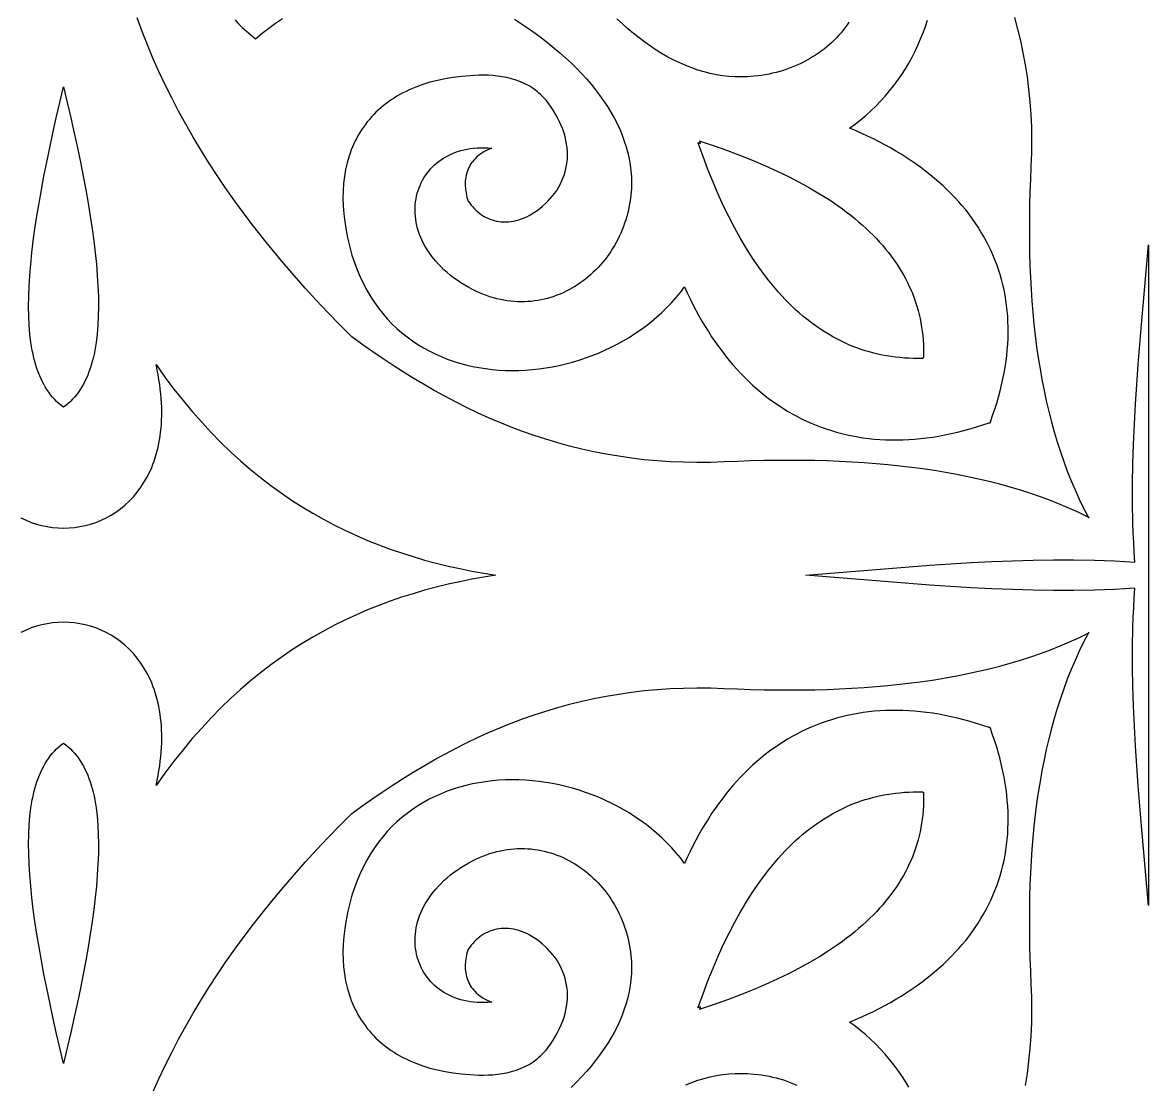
# Model space of a CAD drawing. Extents: x -375 to 375, y -1025 to 1025.
# Drawn here: x -217.3 to -155, y -85.7 to -27 of the extents above; entities that cross this region are included whole.
import ezdxf

# ---------------------------------------------------------------- set-up
doc = ezdxf.new("R2010")
doc.units = 0
doc.layers.add('LAYER_1', color=18, linetype='CONTINUOUS')

msp = doc.modelspace()

# ---------------------------------------------------------------- linework, layer by layer
at = {"layer": 'LAYER_1'}
for points in [[(-162.408, -26.666), (-162.236, -27.311), (-162.08, -27.962), (-161.941, -28.622), (-161.819, -29.288), (-161.714, -29.963), (-161.627, -30.645), (-161.558, -31.335), (-161.508, -32.034), (-161.477, -32.741), (-161.465, -33.457), (-161.472, -34.181), (-161.5, -34.914), (-161.532, -35.619), (-161.557, -36.319), (-161.574, -37.013), (-161.585, -37.702), (-161.589, -38.386), (-161.584, -39.063), (-161.573, -39.736), (-161.553, -40.402), (-161.525, -41.062), (-161.49, -41.716), (-161.446, -42.364), (-161.393, -43.006), (-161.332, -43.641), (-161.263, -44.269), (-161.184, -44.891), (-161.096, -45.506), (-160.999, -46.114), (-160.893, -46.714), (-160.777, -47.308), (-160.651, -47.894), (-160.516, -48.473), (-160.371, -49.044), (-160.215, -49.608), (-160.049, -50.163), (-159.873, -50.711), (-159.686, -51.251), (-159.489, -51.782), (-159.28, -52.305), (-159.06, -52.82), (-158.829, -53.326), (-158.587, -53.823), (-158.333, -54.312), (-158.287, -54.355), (-158.303, -54.349), (-158.296, -54.363), (-158.34, -54.319), (-158.847, -54.074), (-159.363, -53.84), (-159.888, -53.618), (-160.421, -53.406), (-160.964, -53.205), (-161.515, -53.014), (-162.075, -52.834), (-162.643, -52.664), (-163.219, -52.504), (-163.803, -52.354), (-164.395, -52.214), (-164.996, -52.084), (-165.604, -51.962), (-166.219, -51.851), (-166.842, -51.748), (-167.473, -51.655), (-168.11, -51.57), (-168.755, -51.494), (-169.407, -51.427), (-170.065, -51.368), (-170.731, -51.318), (-171.403, -51.275), (-172.081, -51.241), (-172.766, -51.214), (-173.457, -51.195), (-174.154, -51.184), (-174.857, -51.18), (-175.566, -51.183), (-176.28, -51.193), (-177.001, -51.211), (-177.726, -51.235), (-178.457, -51.265), (-179.218, -51.292), (-179.969, -51.299), (-180.711, -51.288), (-181.444, -51.257), (-182.169, -51.209), (-182.885, -51.143), (-183.592, -51.059), (-184.292, -50.958), (-184.983, -50.84), (-185.666, -50.706), (-186.342, -50.556), (-187.01, -50.39), (-187.671, -50.209), (-188.325, -50.013), (-188.972, -49.802), (-189.612, -49.577), (-190.245, -49.338), (-190.872, -49.086), (-191.492, -48.821), (-192.107, -48.543), (-192.715, -48.252), (-193.318, -47.949), (-193.915, -47.635), (-194.506, -47.309), (-195.092, -46.973), (-195.673, -46.626), (-196.249, -46.268), (-196.821, -45.901), (-197.387, -45.524), (-197.95, -45.138), (-198.508, -44.744), (-199.062, -44.341), (-199.726, -43.674), (-200.376, -43.004), (-201.01, -42.331), (-201.629, -41.655), (-202.233, -40.975), (-202.821, -40.293), (-203.393, -39.607), (-203.95, -38.918), (-204.491, -38.226), (-205.016, -37.531), (-205.526, -36.832), (-206.019, -36.131), (-206.496, -35.425), (-206.957, -34.717), (-207.402, -34.005), (-207.83, -33.29), (-208.242, -32.571), (-208.638, -31.849), (-209.017, -31.124), (-209.379, -30.395), (-209.725, -29.663), (-210.053, -28.927), (-210.365, -28.188), (-210.66, -27.445), (-210.937, -26.698)], [(-205.504, -26.81), (-205.319, -27.016), (-205.115, -27.222), (-204.891, -27.429), (-204.645, -27.638), (-204.379, -27.847), (-204.017, -27.55), (-203.65, -27.263), (-203.277, -26.988), (-202.899, -26.724)], [(-190.058, -26.772), (-189.671, -27.022), (-189.293, -27.277), (-188.925, -27.537), (-188.566, -27.802), (-188.218, -28.071), (-187.88, -28.344), (-187.552, -28.622), (-187.236, -28.903), (-186.931, -29.189), (-186.637, -29.478), (-186.355, -29.77), (-186.086, -30.067), (-185.828, -30.366), (-185.583, -30.669), (-185.351, -30.974), (-185.132, -31.283), (-184.926, -31.594), (-184.734, -31.908), (-184.555, -32.224), (-184.391, -32.542), (-184.242, -32.863), (-184.107, -33.186), (-183.987, -33.51), (-183.882, -33.837), (-183.793, -34.165), (-183.72, -34.494), (-183.663, -34.825), (-183.622, -35.157), (-183.597, -35.49), (-183.59, -35.823), (-183.599, -36.158), (-183.626, -36.493), (-183.65, -36.697), (-183.679, -36.899), (-183.714, -37.099), (-183.755, -37.297), (-183.8, -37.492), (-183.852, -37.685), (-183.908, -37.875), (-183.969, -38.063), (-184.036, -38.249), (-184.107, -38.431), (-184.184, -38.611), (-184.265, -38.787), (-184.35, -38.961), (-184.44, -39.132), (-184.535, -39.299), (-184.634, -39.463), (-184.737, -39.624), (-184.845, -39.781), (-184.956, -39.934), (-185.071, -40.084), (-185.191, -40.23), (-185.314, -40.372), (-185.44, -40.51), (-185.571, -40.644), (-185.704, -40.774), (-185.841, -40.9), (-185.982, -41.022), (-186.125, -41.139), (-186.272, -41.251), (-186.421, -41.359), (-186.574, -41.462), (-186.729, -41.561), (-186.887, -41.654), (-187.047, -41.743), (-187.21, -41.826), (-187.376, -41.904), (-187.543, -41.977), (-187.713, -42.045), (-187.885, -42.107), (-188.059, -42.164), (-188.235, -42.215), (-188.413, -42.26), (-188.592, -42.3), (-188.773, -42.333), (-188.956, -42.361), (-189.14, -42.382), (-189.325, -42.398), (-189.512, -42.407), (-189.7, -42.409), (-189.888, -42.406), (-190.078, -42.395), (-190.268, -42.378), (-190.46, -42.355), (-190.652, -42.324), (-190.844, -42.287), (-191.037, -42.242), (-191.23, -42.19), (-191.423, -42.132), (-191.617, -42.066), (-191.811, -41.992), (-192.004, -41.911), (-192.198, -41.823), (-192.391, -41.726), (-192.584, -41.622), (-192.809, -41.49), (-193.024, -41.355), (-193.23, -41.216), (-193.427, -41.074), (-193.614, -40.929), (-193.792, -40.78), (-193.961, -40.63), (-194.121, -40.476), (-194.272, -40.321), (-194.414, -40.163), (-194.547, -40.003), (-194.672, -39.842), (-194.788, -39.679), (-194.896, -39.515), (-194.995, -39.35), (-195.085, -39.184), (-195.168, -39.017), (-195.242, -38.849), (-195.309, -38.681), (-195.367, -38.513), (-195.417, -38.345), (-195.46, -38.178), (-195.495, -38.01), (-195.522, -37.844), (-195.541, -37.678), (-195.553, -37.513), (-195.558, -37.349), (-195.555, -37.187), (-195.546, -37.026), (-195.529, -36.867), (-195.505, -36.71), (-195.474, -36.556), (-195.436, -36.403), (-195.391, -36.253), (-195.34, -36.106), (-195.282, -35.962), (-195.217, -35.821), (-195.146, -35.684), (-195.069, -35.55), (-194.985, -35.419), (-194.896, -35.293), (-194.8, -35.17), (-194.698, -35.052), (-194.59, -34.939), (-194.476, -34.83), (-194.357, -34.726), (-194.232, -34.627), (-194.101, -34.533), (-193.965, -34.445), (-193.823, -34.363), (-193.676, -34.286), (-193.524, -34.216), (-193.366, -34.151), (-193.204, -34.093), (-193.037, -34.042), (-192.864, -33.998), (-192.687, -33.96), (-192.505, -33.93), (-192.319, -33.908), (-192.128, -33.892), (-191.932, -33.885), (-191.732, -33.886), (-191.528, -33.895), (-191.319, -33.912), (-191.445, -33.96), (-191.565, -34.012), (-191.679, -34.069), (-191.787, -34.13), (-191.889, -34.195), (-191.986, -34.263), (-192.077, -34.335), (-192.162, -34.411), (-192.242, -34.489), (-192.316, -34.571), (-192.385, -34.656), (-192.448, -34.743), (-192.506, -34.833), (-192.558, -34.926), (-192.605, -35.021), (-192.647, -35.118), (-192.683, -35.217), (-192.714, -35.318), (-192.74, -35.42), (-192.76, -35.524), (-192.786, -35.736), (-192.791, -35.953), (-192.776, -36.171), (-192.742, -36.392), (-192.688, -36.613), (-192.614, -36.833), (-192.538, -36.946), (-192.457, -37.055), (-192.371, -37.158), (-192.282, -37.256), (-192.188, -37.349), (-192.089, -37.436), (-191.987, -37.517), (-191.882, -37.592), (-191.772, -37.661), (-191.66, -37.724), (-191.544, -37.78), (-191.425, -37.83), (-191.303, -37.873), (-191.179, -37.909), (-191.052, -37.939), (-190.922, -37.961), (-190.791, -37.976), (-190.657, -37.984), (-190.521, -37.984), (-190.384, -37.977), (-190.245, -37.962), (-190.104, -37.938), (-189.963, -37.907), (-189.82, -37.868), (-189.677, -37.82), (-189.532, -37.763), (-189.387, -37.698), (-189.242, -37.624), (-189.097, -37.541), (-188.951, -37.45), (-188.806, -37.348), (-188.66, -37.238), (-188.504, -37.109), (-188.355, -36.976), (-188.213, -36.838), (-188.08, -36.695), (-187.954, -36.547), (-187.837, -36.395), (-187.728, -36.239), (-187.628, -36.079), (-187.536, -35.914), (-187.453, -35.746), (-187.38, -35.574), (-187.315, -35.399), (-187.26, -35.22), (-187.214, -35.038), (-187.179, -34.853), (-187.153, -34.665), (-187.137, -34.474), (-187.131, -34.281), (-187.136, -34.085), (-187.151, -33.886), (-187.177, -33.685), (-187.214, -33.483), (-187.263, -33.278), (-187.322, -33.071), (-187.393, -32.863), (-187.475, -32.653), (-187.57, -32.442), (-187.676, -32.23), (-187.794, -32.017), (-187.925, -31.802), (-188.068, -31.587), (-188.223, -31.371), (-188.314, -31.258), (-188.408, -31.149), (-188.504, -31.046), (-188.604, -30.949), (-188.706, -30.856), (-188.811, -30.768), (-189.027, -30.607), (-189.253, -30.465), (-189.486, -30.34), (-189.726, -30.232), (-189.972, -30.14), (-190.223, -30.063), (-190.478, -30.001), (-190.737, -29.951), (-190.997, -29.914), (-191.259, -29.889), (-191.521, -29.874), (-191.782, -29.87), (-192.041, -29.874), (-192.528, -29.895), (-192.999, -29.934), (-193.456, -29.991), (-193.898, -30.064), (-194.325, -30.154), (-194.737, -30.261), (-195.133, -30.384), (-195.514, -30.523), (-195.878, -30.677), (-196.055, -30.761), (-196.227, -30.848), (-196.395, -30.938), (-196.559, -31.033), (-196.719, -31.131), (-196.875, -31.233), (-197.027, -31.339), (-197.174, -31.448), (-197.318, -31.561), (-197.457, -31.678), (-197.592, -31.798), (-197.722, -31.922), (-197.848, -32.049), (-197.97, -32.179), (-198.088, -32.313), (-198.201, -32.45), (-198.31, -32.591), (-198.415, -32.735), (-198.515, -32.882), (-198.61, -33.033), (-198.701, -33.187), (-198.788, -33.344), (-198.87, -33.504), (-198.947, -33.667), (-199.02, -33.833), (-199.089, -34.003), (-199.152, -34.175), (-199.211, -34.35), (-199.265, -34.529), (-199.315, -34.71), (-199.4, -35.081), (-199.466, -35.464), (-199.513, -35.857), (-199.54, -36.262), (-199.548, -36.677), (-199.536, -37.102), (-199.504, -37.537), (-199.451, -37.982), (-199.374, -38.465), (-199.281, -38.932), (-199.173, -39.383), (-199.049, -39.819), (-198.912, -40.239), (-198.76, -40.644), (-198.595, -41.034), (-198.417, -41.409), (-198.226, -41.768), (-198.022, -42.113), (-197.807, -42.443), (-197.58, -42.759), (-197.343, -43.059), (-197.094, -43.346), (-196.836, -43.618), (-196.568, -43.876), (-196.29, -44.119), (-196.004, -44.349), (-195.709, -44.565), (-195.406, -44.766), (-195.096, -44.955), (-194.779, -45.129), (-194.454, -45.29), (-194.124, -45.438), (-193.787, -45.572), (-193.446, -45.693), (-193.099, -45.802), (-192.747, -45.897), (-192.392, -45.979), (-192.032, -46.049), (-191.67, -46.106), (-191.304, -46.15), (-190.936, -46.182), (-190.567, -46.201), (-190.195, -46.209), (-189.822, -46.204), (-189.449, -46.187), (-189.075, -46.159), (-188.702, -46.118), (-188.329, -46.066), (-187.957, -46.002), (-187.586, -45.927), (-187.217, -45.841), (-186.851, -45.743), (-186.487, -45.634), (-186.126, -45.514), (-185.769, -45.383), (-185.416, -45.241), (-185.067, -45.089), (-184.724, -44.926), (-184.385, -44.752), (-184.052, -44.568), (-183.725, -44.374), (-183.405, -44.169), (-183.092, -43.955), (-182.786, -43.73), (-182.488, -43.496), (-182.199, -43.251), (-181.918, -42.997), (-181.646, -42.734), (-181.383, -42.461), (-181.131, -42.179), (-180.889, -41.887), (-180.658, -41.587), (-180.508, -41.917), (-180.353, -42.24), (-180.195, -42.558), (-180.032, -42.87), (-179.865, -43.176), (-179.694, -43.476), (-179.519, -43.769), (-179.34, -44.057), (-179.157, -44.338), (-178.97, -44.613), (-178.78, -44.882), (-178.585, -45.144), (-178.386, -45.4), (-178.184, -45.65), (-177.978, -45.893), (-177.768, -46.13), (-177.554, -46.36), (-177.337, -46.584), (-177.116, -46.801), (-176.891, -47.012), (-176.662, -47.215), (-176.43, -47.413), (-176.195, -47.603), (-175.956, -47.786), (-175.713, -47.963), (-175.467, -48.133), (-175.217, -48.296), (-174.964, -48.452), (-174.707, -48.601), (-174.448, -48.743), (-174.184, -48.878), (-173.918, -49.006), (-173.648, -49.126), (-173.375, -49.24), (-173.099, -49.346), (-172.819, -49.445), (-172.536, -49.536), (-172.25, -49.621), (-171.961, -49.697), (-171.669, -49.767), (-171.374, -49.829), (-171.076, -49.883), (-170.775, -49.93), (-170.47, -49.97), (-170.163, -50.001), (-169.853, -50.025), (-169.54, -50.042), (-169.224, -50.05), (-168.906, -50.051), (-168.584, -50.044), (-168.26, -50.029), (-167.933, -50.006), (-167.603, -49.975), (-167.27, -49.936), (-166.935, -49.89), (-166.597, -49.835), (-166.257, -49.772), (-165.914, -49.701), (-165.568, -49.621), (-165.22, -49.534), (-164.87, -49.438), (-164.517, -49.334), (-164.161, -49.221), (-163.803, -49.1), (-163.771, -49.132), (-163.771, -49.117), (-163.77, -49.108), (-163.776, -49.101), (-163.767, -49.097), (-163.764, -49.088), (-163.756, -49.094), (-163.752, -49.094), (-163.752, -49.09), (-163.758, -49.082), (-163.748, -49.079), (-163.745, -49.071), (-163.737, -49.076), (-163.728, -49.075), (-163.713, -49.075), (-163.745, -49.044), (-163.62, -48.699), (-163.503, -48.356), (-163.395, -48.016), (-163.296, -47.678), (-163.205, -47.342), (-163.123, -47.009), (-163.049, -46.678), (-162.984, -46.35), (-162.927, -46.024), (-162.878, -45.701), (-162.838, -45.38), (-162.806, -45.062), (-162.782, -44.747), (-162.767, -44.434), (-162.759, -44.124), (-162.76, -43.817), (-162.769, -43.512), (-162.786, -43.21), (-162.811, -42.911), (-162.844, -42.615), (-162.884, -42.322), (-162.933, -42.031), (-162.99, -41.744), (-163.054, -41.459), (-163.126, -41.177), (-163.206, -40.899), (-163.293, -40.623), (-163.388, -40.35), (-163.491, -40.081), (-163.601, -39.814), (-163.718, -39.551), (-163.844, -39.291), (-163.976, -39.034), (-164.116, -38.78), (-164.263, -38.529), (-164.418, -38.282), (-164.579, -38.038), (-164.748, -37.797), (-164.925, -37.56), (-165.108, -37.326), (-165.298, -37.095), (-165.496, -36.868), (-165.7, -36.644), (-165.912, -36.424), (-166.13, -36.207), (-166.355, -35.994), (-166.587, -35.785), (-166.826, -35.578), (-167.072, -35.376), (-167.324, -35.177), (-167.583, -34.982), (-167.848, -34.791), (-168.121, -34.603), (-168.399, -34.419), (-168.685, -34.239), (-168.976, -34.062), (-169.274, -33.89), (-169.579, -33.721), (-169.89, -33.556), (-170.207, -33.395), (-170.53, -33.238), (-170.86, -33.085), (-171.196, -32.936), (-171.538, -32.791), (-171.226, -32.569), (-170.924, -32.335), (-170.631, -32.092), (-170.348, -31.839), (-170.075, -31.577), (-169.812, -31.306), (-169.558, -31.027), (-169.315, -30.739), (-169.082, -30.445), (-168.86, -30.143), (-168.647, -29.834), (-168.446, -29.519), (-168.255, -29.198), (-168.075, -28.871), (-167.906, -28.54), (-167.748, -28.204), (-167.601, -27.863), (-167.465, -27.519), (-167.34, -27.171), (-167.227, -26.82)], [(-171.564, -26.938), (-171.666, -27.087), (-171.773, -27.234), (-171.885, -27.379), (-172.002, -27.52), (-172.123, -27.658), (-172.249, -27.794), (-172.38, -27.926), (-172.514, -28.055), (-172.654, -28.18), (-172.797, -28.302), (-172.944, -28.421), (-173.096, -28.536), (-173.251, -28.647), (-173.41, -28.755), (-173.573, -28.858), (-173.74, -28.958), (-173.91, -29.053), (-174.083, -29.144), (-174.26, -29.231), (-174.44, -29.314), (-174.623, -29.392), (-174.81, -29.466), (-174.999, -29.534), (-175.191, -29.599), (-175.386, -29.658), (-175.584, -29.712), (-175.784, -29.762), (-175.986, -29.806), (-176.191, -29.845), (-176.398, -29.878), (-176.608, -29.907), (-176.819, -29.929), (-177.167, -29.955), (-177.514, -29.965), (-177.86, -29.958), (-178.205, -29.934), (-178.549, -29.895), (-178.892, -29.839), (-179.234, -29.769), (-179.574, -29.683), (-179.913, -29.582), (-180.249, -29.466), (-180.584, -29.336), (-180.917, -29.192), (-181.247, -29.034), (-181.575, -28.862), (-181.9, -28.677), (-182.223, -28.478), (-182.543, -28.267), (-182.86, -28.043), (-183.174, -27.807), (-183.484, -27.558), (-183.791, -27.298), (-184.095, -27.026), (-184.395, -26.743)], [(-217.353, -54.364), (-217.074, -54.496), (-216.789, -54.611), (-216.498, -54.708), (-216.204, -54.788), (-215.906, -54.85), (-215.605, -54.894), (-215.303, -54.92), (-215, -54.929), (-214.697, -54.92), (-214.395, -54.894), (-214.094, -54.85), (-213.796, -54.788), (-213.502, -54.708), (-213.211, -54.611), (-212.926, -54.496), (-212.647, -54.364), (-212.374, -54.214), (-212.109, -54.046), (-211.852, -53.861), (-211.604, -53.657), (-211.367, -53.437), (-211.14, -53.198), (-210.925, -52.942), (-210.723, -52.668), (-210.627, -52.525), (-210.534, -52.377), (-210.445, -52.225), (-210.36, -52.068), (-210.278, -51.907), (-210.2, -51.741), (-210.126, -51.571), (-210.057, -51.397), (-209.991, -51.218), (-209.93, -51.034), (-209.873, -50.847), (-209.821, -50.655), (-209.773, -50.458), (-209.73, -50.257), (-209.692, -50.052), (-209.659, -49.842), (-209.631, -49.628), (-209.608, -49.409), (-209.59, -49.186), (-209.578, -48.959), (-209.571, -48.727), (-209.569, -48.491), (-209.573, -48.25), (-209.583, -48.005), (-209.599, -47.756), (-209.621, -47.502), (-209.649, -47.243), (-209.683, -46.98), (-209.724, -46.713), (-209.77, -46.442), (-209.824, -46.166), (-209.884, -45.885), (-209.394, -46.573), (-208.896, -47.235), (-208.391, -47.873), (-207.879, -48.486), (-207.36, -49.076), (-206.834, -49.642), (-206.301, -50.184), (-205.762, -50.705), (-205.215, -51.203), (-204.663, -51.679), (-204.103, -52.134), (-203.538, -52.568), (-202.967, -52.982), (-202.389, -53.376), (-201.806, -53.75), (-201.216, -54.105), (-200.621, -54.441), (-200.021, -54.759), (-199.415, -55.059), (-198.804, -55.342), (-198.188, -55.608), (-197.566, -55.857), (-196.94, -56.09), (-196.309, -56.307), (-195.673, -56.509), (-195.032, -56.697), (-194.387, -56.869), (-193.738, -57.028), (-193.084, -57.174), (-192.427, -57.306), (-191.765, -57.425), (-191.099, -57.534), (-191.765, -57.642), (-192.427, -57.762), (-193.084, -57.894), (-193.738, -58.039), (-194.387, -58.198), (-195.032, -58.371), (-195.673, -58.558), (-196.309, -58.76), (-196.94, -58.978), (-197.566, -59.211), (-198.188, -59.46), (-198.804, -59.726), (-199.415, -60.008), (-200.021, -60.308), (-200.621, -60.626), (-201.216, -60.963), (-201.806, -61.318), (-202.389, -61.692), (-202.967, -62.085), (-203.538, -62.499), (-204.103, -62.933), (-204.663, -63.388), (-205.215, -63.865), (-205.762, -64.363), (-206.301, -64.883), (-206.834, -65.426), (-207.36, -65.992), (-207.879, -66.581), (-208.391, -67.195), (-208.896, -67.832), (-209.394, -68.495), (-209.884, -69.182), (-209.824, -68.902), (-209.77, -68.626), (-209.724, -68.354), (-209.683, -68.087), (-209.649, -67.824), (-209.621, -67.566), (-209.599, -67.312), (-209.583, -67.063), (-209.573, -66.817), (-209.569, -66.577), (-209.571, -66.341), (-209.578, -66.109), (-209.59, -65.881), (-209.608, -65.658), (-209.631, -65.44), (-209.659, -65.225), (-209.692, -65.016), (-209.73, -64.81), (-209.773, -64.609), (-209.821, -64.413), (-209.873, -64.221), (-209.93, -64.033), (-209.991, -63.85), (-210.057, -63.671), (-210.126, -63.497), (-210.2, -63.327), (-210.278, -63.161), (-210.36, -63), (-210.445, -62.843), (-210.534, -62.691), (-210.627, -62.543), (-210.723, -62.399), (-210.925, -62.125), (-211.14, -61.869), (-211.367, -61.631), (-211.604, -61.41), (-211.852, -61.207), (-212.109, -61.022), (-212.374, -60.854), (-212.647, -60.704), (-212.926, -60.571), (-213.211, -60.456), (-213.502, -60.359), (-213.796, -60.28), (-214.094, -60.218), (-214.395, -60.174), (-214.697, -60.147), (-215, -60.139), (-215.303, -60.147), (-215.605, -60.174), (-215.906, -60.218), (-216.204, -60.28), (-216.498, -60.359), (-216.789, -60.456), (-217.074, -60.571), (-217.353, -60.704)], [(-210.053, -86.141), (-209.725, -85.405), (-209.379, -84.672), (-209.017, -83.944), (-208.638, -83.218), (-208.242, -82.496), (-207.83, -81.778), (-207.402, -81.062), (-206.957, -80.351), (-206.496, -79.642), (-206.019, -78.937), (-205.526, -78.235), (-205.016, -77.537), (-204.491, -76.841), (-203.95, -76.149), (-203.393, -75.46), (-202.821, -74.775), (-202.233, -74.092), (-201.629, -73.413), (-201.01, -72.737), (-200.376, -72.064), (-199.726, -71.394), (-199.062, -70.727), (-198.508, -70.324), (-197.95, -69.929), (-197.387, -69.543), (-196.821, -69.167), (-196.249, -68.799), (-195.673, -68.442), (-195.092, -68.095), (-194.506, -67.758), (-193.915, -67.433), (-193.318, -67.118), (-192.715, -66.816), (-192.107, -66.525), (-191.492, -66.247), (-190.872, -65.982), (-190.245, -65.729), (-189.612, -65.49), (-188.972, -65.266), (-188.325, -65.055), (-187.671, -64.859), (-187.01, -64.678), (-186.342, -64.512), (-185.666, -64.362), (-184.983, -64.227), (-184.292, -64.11), (-183.592, -64.009), (-182.885, -63.925), (-182.169, -63.859), (-181.444, -63.81), (-180.711, -63.78), (-179.969, -63.768), (-179.218, -63.776), (-178.457, -63.802), (-177.726, -63.833), (-177.001, -63.857), (-176.28, -63.874), (-175.566, -63.885), (-174.857, -63.888), (-174.154, -63.884), (-173.457, -63.872), (-172.766, -63.854), (-172.081, -63.827), (-171.403, -63.793), (-170.731, -63.75), (-170.065, -63.7), (-169.407, -63.641), (-168.755, -63.573), (-168.11, -63.497), (-167.473, -63.413), (-166.842, -63.319), (-166.219, -63.217), (-165.604, -63.105), (-164.996, -62.984), (-164.395, -62.854), (-163.803, -62.713), (-163.219, -62.563), (-162.643, -62.403), (-162.075, -62.234), (-161.515, -62.053), (-160.964, -61.863), (-160.421, -61.662), (-159.888, -61.45), (-159.363, -61.227), (-158.847, -60.994), (-158.34, -60.749), (-158.296, -60.705), (-158.303, -60.719), (-158.287, -60.713), (-158.333, -60.756), (-158.587, -61.244), (-158.829, -61.742), (-159.06, -62.248), (-159.28, -62.762), (-159.489, -63.286), (-159.686, -63.817), (-159.873, -64.357), (-160.049, -64.904), (-160.215, -65.46), (-160.371, -66.023), (-160.516, -66.595), (-160.651, -67.173), (-160.777, -67.76), (-160.893, -68.353), (-160.999, -68.954), (-161.096, -69.562), (-161.184, -70.177), (-161.263, -70.798), (-161.332, -71.427), (-161.393, -72.062), (-161.446, -72.703), (-161.49, -73.351), (-161.525, -74.005), (-161.553, -74.666), (-161.573, -75.332), (-161.584, -76.004), (-161.589, -76.682), (-161.585, -77.366), (-161.574, -78.055), (-161.557, -78.749), (-161.532, -79.449), (-161.5, -80.154), (-161.472, -80.887), (-161.465, -81.611), (-161.477, -82.327), (-161.508, -83.034), (-161.558, -83.732), (-161.627, -84.423), (-161.714, -85.105), (-161.819, -85.779)], [(-168.255, -85.87), (-168.446, -85.549), (-168.647, -85.234), (-168.86, -84.925), (-169.082, -84.623), (-169.315, -84.328), (-169.558, -84.041), (-169.812, -83.761), (-170.075, -83.491), (-170.348, -83.228), (-170.631, -82.976), (-170.924, -82.732), (-171.226, -82.499), (-171.538, -82.276), (-171.196, -82.131), (-170.86, -81.982), (-170.53, -81.829), (-170.207, -81.672), (-169.89, -81.511), (-169.579, -81.347), (-169.274, -81.178), (-168.976, -81.005), (-168.685, -80.829), (-168.399, -80.649), (-168.121, -80.465), (-167.848, -80.277), (-167.583, -80.086), (-167.324, -79.89), (-167.072, -79.692), (-166.826, -79.489), (-166.587, -79.283), (-166.355, -79.073), (-166.13, -78.86), (-165.912, -78.643), (-165.7, -78.423), (-165.496, -78.199), (-165.298, -77.972), (-165.108, -77.742), (-164.925, -77.508), (-164.748, -77.27), (-164.579, -77.029), (-164.418, -76.785), (-164.263, -76.538), (-164.116, -76.288), (-163.976, -76.034), (-163.844, -75.777), (-163.718, -75.517), (-163.601, -75.253), (-163.491, -74.987), (-163.388, -74.717), (-163.293, -74.444), (-163.206, -74.169), (-163.126, -73.89), (-163.054, -73.608), (-162.99, -73.324), (-162.933, -73.036), (-162.884, -72.746), (-162.844, -72.452), (-162.811, -72.156), (-162.786, -71.857), (-162.769, -71.555), (-162.76, -71.251), (-162.759, -70.943), (-162.767, -70.633), (-162.782, -70.321), (-162.806, -70.005), (-162.838, -69.687), (-162.878, -69.367), (-162.927, -69.043), (-162.984, -68.718), (-163.049, -68.389), (-163.123, -68.059), (-163.205, -67.725), (-163.296, -67.39), (-163.395, -67.052), (-163.503, -66.711), (-163.62, -66.368), (-163.745, -66.023), (-163.713, -65.993), (-163.728, -65.992), (-163.737, -65.992), (-163.745, -65.997), (-163.748, -65.988), (-163.758, -65.985), (-163.752, -65.978), (-163.752, -65.974), (-163.756, -65.974), (-163.764, -65.979), (-163.767, -65.97), (-163.776, -65.967), (-163.77, -65.959), (-163.771, -65.95), (-163.771, -65.936), (-163.803, -65.967), (-164.161, -65.846), (-164.517, -65.734), (-164.87, -65.63), (-165.22, -65.534), (-165.568, -65.446), (-165.914, -65.367), (-166.257, -65.296), (-166.597, -65.233), (-166.935, -65.178), (-167.27, -65.131), (-167.603, -65.092), (-167.933, -65.062), (-168.26, -65.039), (-168.584, -65.024), (-168.906, -65.017), (-169.224, -65.017), (-169.54, -65.026), (-169.853, -65.042), (-170.163, -65.066), (-170.47, -65.098), (-170.775, -65.137), (-171.076, -65.184), (-171.374, -65.239), (-171.669, -65.301), (-171.961, -65.37), (-172.25, -65.447), (-172.536, -65.531), (-172.819, -65.623), (-173.099, -65.722), (-173.375, -65.828), (-173.648, -65.941), (-173.918, -66.062), (-174.184, -66.19), (-174.448, -66.325), (-174.707, -66.467), (-174.964, -66.616), (-175.217, -66.772), (-175.467, -66.935), (-175.713, -67.104), (-175.956, -67.281), (-176.195, -67.465), (-176.43, -67.655), (-176.662, -67.852), (-176.891, -68.056), (-177.116, -68.267), (-177.337, -68.484), (-177.554, -68.707), (-177.768, -68.938), (-177.978, -69.174), (-178.184, -69.418), (-178.386, -69.667), (-178.585, -69.923), (-178.78, -70.186), (-178.97, -70.455), (-179.157, -70.73), (-179.34, -71.011), (-179.519, -71.298), (-179.694, -71.592), (-179.865, -71.892), (-180.032, -72.198), (-180.195, -72.509), (-180.353, -72.827), (-180.508, -73.151), (-180.658, -73.481), (-180.889, -73.18), (-181.131, -72.889), (-181.383, -72.606), (-181.646, -72.334), (-181.918, -72.07), (-182.199, -71.816), (-182.488, -71.572), (-182.786, -71.338), (-183.092, -71.113), (-183.405, -70.898), (-183.725, -70.694), (-184.052, -70.499), (-184.385, -70.315), (-184.724, -70.142), (-185.067, -69.979), (-185.416, -69.826), (-185.769, -69.684), (-186.126, -69.554), (-186.487, -69.434), (-186.851, -69.325), (-187.217, -69.227), (-187.586, -69.14), (-187.957, -69.065), (-188.329, -69.001), (-188.702, -68.949), (-189.075, -68.909), (-189.449, -68.88), (-189.822, -68.864), (-190.195, -68.859), (-190.567, -68.866), (-190.936, -68.886), (-191.304, -68.918), (-191.67, -68.962), (-192.032, -69.019), (-192.392, -69.089), (-192.747, -69.171), (-193.099, -69.266), (-193.446, -69.374), (-193.787, -69.495), (-194.124, -69.63), (-194.454, -69.777), (-194.779, -69.938), (-195.096, -70.113), (-195.406, -70.301), (-195.709, -70.503), (-196.004, -70.719), (-196.29, -70.948), (-196.568, -71.192), (-196.836, -71.45), (-197.094, -71.722), (-197.343, -72.008), (-197.58, -72.309), (-197.807, -72.624), (-198.022, -72.954), (-198.226, -73.299), (-198.417, -73.659), (-198.595, -74.034), (-198.76, -74.424), (-198.912, -74.829), (-199.049, -75.249), (-199.173, -75.685), (-199.281, -76.136), (-199.374, -76.603), (-199.451, -77.086), (-199.504, -77.531), (-199.536, -77.966), (-199.548, -78.391), (-199.54, -78.806), (-199.513, -79.21), (-199.466, -79.604), (-199.4, -79.986), (-199.315, -80.358), (-199.265, -80.539), (-199.211, -80.717), (-199.152, -80.893), (-199.089, -81.065), (-199.02, -81.234), (-198.947, -81.401), (-198.87, -81.564), (-198.788, -81.724), (-198.701, -81.881), (-198.61, -82.035), (-198.515, -82.185), (-198.415, -82.332), (-198.31, -82.476), (-198.201, -82.617), (-198.088, -82.755), (-197.97, -82.888), (-197.848, -83.019), (-197.722, -83.146), (-197.592, -83.27), (-197.457, -83.39), (-197.318, -83.506), (-197.174, -83.619), (-197.027, -83.729), (-196.875, -83.834), (-196.719, -83.936), (-196.559, -84.035), (-196.395, -84.129), (-196.227, -84.22), (-196.055, -84.307), (-195.878, -84.39), (-195.514, -84.545), (-195.133, -84.684), (-194.737, -84.807), (-194.325, -84.913), (-193.898, -85.004), (-193.456, -85.077), (-192.999, -85.133), (-192.528, -85.172), (-192.041, -85.194), (-191.782, -85.198), (-191.521, -85.193), (-191.259, -85.179), (-190.997, -85.153), (-190.737, -85.116), (-190.478, -85.067), (-190.223, -85.004), (-189.972, -84.927), (-189.726, -84.835), (-189.486, -84.727), (-189.253, -84.603), (-189.027, -84.46), (-188.811, -84.299), (-188.706, -84.212), (-188.604, -84.119), (-188.504, -84.021), (-188.408, -83.918), (-188.314, -83.81), (-188.223, -83.696), (-188.068, -83.481), (-187.925, -83.265), (-187.794, -83.051), (-187.676, -82.838), (-187.57, -82.625), (-187.475, -82.414), (-187.393, -82.204), (-187.322, -81.996), (-187.263, -81.79), (-187.214, -81.585), (-187.177, -81.382), (-187.151, -81.181), (-187.136, -80.983), (-187.131, -80.787), (-187.137, -80.593), (-187.153, -80.403), (-187.179, -80.214), (-187.214, -80.029), (-187.26, -79.847), (-187.315, -79.669), (-187.38, -79.493), (-187.453, -79.322), (-187.536, -79.153), (-187.628, -78.989), (-187.728, -78.829), (-187.837, -78.673), (-187.954, -78.521), (-188.08, -78.373), (-188.213, -78.23), (-188.355, -78.092), (-188.504, -77.958), (-188.66, -77.83), (-188.806, -77.719), (-188.951, -77.618), (-189.097, -77.526), (-189.242, -77.443), (-189.387, -77.369), (-189.532, -77.304), (-189.677, -77.248), (-189.82, -77.2), (-189.963, -77.161), (-190.104, -77.129), (-190.245, -77.106), (-190.384, -77.091), (-190.521, -77.083), (-190.657, -77.084), (-190.791, -77.091), (-190.922, -77.106), (-191.052, -77.129), (-191.179, -77.158), (-191.303, -77.195), (-191.425, -77.238), (-191.544, -77.288), (-191.66, -77.344), (-191.772, -77.407), (-191.882, -77.476), (-191.987, -77.551), (-192.089, -77.632), (-192.188, -77.719), (-192.282, -77.811), (-192.371, -77.909), (-192.457, -78.013), (-192.538, -78.121), (-192.614, -78.235), (-192.688, -78.455), (-192.742, -78.676), (-192.776, -78.896), (-192.791, -79.115), (-192.786, -79.331), (-192.76, -79.543), (-192.74, -79.647), (-192.714, -79.75), (-192.683, -79.851), (-192.647, -79.95), (-192.605, -80.047), (-192.558, -80.142), (-192.506, -80.234), (-192.448, -80.324), (-192.385, -80.412), (-192.316, -80.497), (-192.242, -80.578), (-192.162, -80.657), (-192.077, -80.733), (-191.986, -80.805), (-191.889, -80.873), (-191.787, -80.938), (-191.679, -80.998), (-191.565, -81.055), (-191.445, -81.108), (-191.319, -81.156), (-191.528, -81.173), (-191.732, -81.182), (-191.932, -81.183), (-192.128, -81.175), (-192.319, -81.16), (-192.505, -81.137), (-192.687, -81.107), (-192.864, -81.07), (-193.037, -81.025), (-193.204, -80.974), (-193.366, -80.916), (-193.524, -80.852), (-193.676, -80.781), (-193.823, -80.705), (-193.965, -80.622), (-194.101, -80.534), (-194.232, -80.441), (-194.357, -80.342), (-194.476, -80.238), (-194.59, -80.129), (-194.698, -80.015), (-194.8, -79.897), (-194.896, -79.775), (-194.985, -79.648), (-195.069, -79.518), (-195.146, -79.384), (-195.217, -79.246), (-195.282, -79.105), (-195.34, -78.961), (-195.391, -78.814), (-195.436, -78.664), (-195.474, -78.512), (-195.505, -78.357), (-195.529, -78.2), (-195.546, -78.041), (-195.555, -77.881), (-195.558, -77.718), (-195.553, -77.555), (-195.541, -77.39), (-195.522, -77.224), (-195.495, -77.057), (-195.46, -76.89), (-195.417, -76.722), (-195.367, -76.554), (-195.309, -76.386), (-195.242, -76.219), (-195.168, -76.051), (-195.085, -75.884), (-194.995, -75.718), (-194.896, -75.553), (-194.788, -75.388), (-194.672, -75.226), (-194.547, -75.064), (-194.414, -74.905), (-194.272, -74.747), (-194.121, -74.591), (-193.961, -74.438), (-193.792, -74.287), (-193.614, -74.139), (-193.427, -73.994), (-193.23, -73.852), (-193.024, -73.713), (-192.809, -73.577), (-192.584, -73.445), (-192.391, -73.341), (-192.198, -73.245), (-192.004, -73.157), (-191.811, -73.076), (-191.617, -73.002), (-191.423, -72.936), (-191.23, -72.877), (-191.037, -72.826), (-190.844, -72.781), (-190.652, -72.744), (-190.46, -72.713), (-190.268, -72.689), (-190.078, -72.672), (-189.888, -72.662), (-189.7, -72.658), (-189.512, -72.661), (-189.325, -72.67), (-189.14, -72.685), (-188.956, -72.707), (-188.773, -72.734), (-188.592, -72.768), (-188.413, -72.807), (-188.235, -72.853), (-188.059, -72.904), (-187.885, -72.961), (-187.713, -73.023), (-187.543, -73.09), (-187.376, -73.163), (-187.21, -73.242), (-187.047, -73.325), (-186.887, -73.414), (-186.729, -73.507), (-186.574, -73.605), (-186.421, -73.709), (-186.272, -73.816), (-186.125, -73.929), (-185.982, -74.046), (-185.841, -74.167), (-185.704, -74.293), (-185.571, -74.423), (-185.44, -74.557), (-185.314, -74.695), (-185.191, -74.838), (-185.071, -74.984), (-184.956, -75.133), (-184.845, -75.287), (-184.737, -75.444), (-184.634, -75.605), (-184.535, -75.769), (-184.44, -75.936), (-184.35, -76.106), (-184.265, -76.28), (-184.184, -76.457), (-184.107, -76.636), (-184.036, -76.819), (-183.969, -77.004), (-183.908, -77.192), (-183.852, -77.383), (-183.8, -77.576), (-183.755, -77.771), (-183.714, -77.969), (-183.679, -78.168), (-183.65, -78.37), (-183.626, -78.574), (-183.599, -78.91), (-183.59, -79.244), (-183.597, -79.578), (-183.622, -79.911), (-183.663, -80.243), (-183.72, -80.573), (-183.793, -80.903), (-183.882, -81.231), (-183.987, -81.557), (-184.107, -81.882), (-184.242, -82.204), (-184.391, -82.525), (-184.555, -82.844), (-184.734, -83.16), (-184.926, -83.474), (-185.132, -83.785), (-185.351, -84.093), (-185.583, -84.399), (-185.828, -84.702), (-186.086, -85.001), (-186.355, -85.297), (-186.637, -85.59), (-186.931, -85.879)], [(-180.584, -85.732), (-180.249, -85.601), (-179.913, -85.486), (-179.574, -85.385), (-179.234, -85.299), (-178.892, -85.228), (-178.549, -85.173), (-178.205, -85.134), (-177.86, -85.11), (-177.514, -85.103), (-177.167, -85.112), (-176.819, -85.138), (-176.608, -85.161), (-176.398, -85.189), (-176.191, -85.223), (-175.986, -85.262), (-175.784, -85.306), (-175.584, -85.355), (-175.386, -85.41), (-175.191, -85.469), (-174.999, -85.533), (-174.81, -85.602), (-174.623, -85.676), (-174.44, -85.754)]]:
    msp.add_lwpolyline(points, dxfattribs=at)
for points in [[(-214.793, -31.382), (-214.597, -32.234), (-214.41, -33.067), (-214.234, -33.881), (-214.069, -34.676), (-213.916, -35.452), (-213.774, -36.209), (-213.644, -36.946), (-213.526, -37.664), (-213.421, -38.361), (-213.329, -39.038), (-213.25, -39.695), (-213.185, -40.332), (-213.134, -40.947), (-213.097, -41.542), (-213.075, -42.116), (-213.068, -42.668), (-213.077, -43.198), (-213.101, -43.706), (-213.141, -44.193), (-213.198, -44.657), (-213.271, -45.099), (-213.314, -45.312), (-213.361, -45.518), (-213.413, -45.719), (-213.469, -45.915), (-213.53, -46.104), (-213.595, -46.288), (-213.664, -46.466), (-213.738, -46.638), (-213.817, -46.804), (-213.901, -46.964), (-213.989, -47.119), (-214.082, -47.267), (-214.179, -47.41), (-214.282, -47.546), (-214.389, -47.677), (-214.501, -47.801), (-214.618, -47.919), (-214.741, -48.032), (-214.868, -48.138), (-215, -48.237), (-215.132, -48.138), (-215.259, -48.032), (-215.382, -47.919), (-215.499, -47.801), (-215.611, -47.677), (-215.718, -47.546), (-215.821, -47.41), (-215.918, -47.267), (-216.011, -47.119), (-216.099, -46.964), (-216.183, -46.804), (-216.262, -46.638), (-216.336, -46.466), (-216.405, -46.288), (-216.47, -46.104), (-216.531, -45.915), (-216.587, -45.719), (-216.639, -45.518), (-216.686, -45.312), (-216.729, -45.099), (-216.802, -44.657), (-216.859, -44.193), (-216.899, -43.706), (-216.923, -43.198), (-216.932, -42.668), (-216.925, -42.116), (-216.903, -41.542), (-216.866, -40.947), (-216.815, -40.332), (-216.75, -39.695), (-216.671, -39.038), (-216.579, -38.361), (-216.474, -37.664), (-216.356, -36.946), (-216.226, -36.209), (-216.084, -35.452), (-215.931, -34.676), (-215.766, -33.881), (-215.59, -33.067), (-215.403, -32.234), (-215.207, -31.382), (-215, -30.513)], [(-179.799, -33.523), (-179.026, -33.778), (-178.278, -34.041), (-177.555, -34.312), (-176.857, -34.591), (-176.184, -34.877), (-175.536, -35.171), (-174.912, -35.473), (-174.314, -35.782), (-173.74, -36.099), (-173.192, -36.423), (-172.668, -36.755), (-172.169, -37.095), (-171.929, -37.268), (-171.695, -37.442), (-171.467, -37.619), (-171.246, -37.797), (-171.031, -37.978), (-170.822, -38.16), (-170.619, -38.344), (-170.423, -38.531), (-170.233, -38.719), (-170.049, -38.909), (-169.871, -39.1), (-169.7, -39.294), (-169.535, -39.49), (-169.376, -39.687), (-169.223, -39.887), (-169.077, -40.088), (-168.936, -40.292), (-168.802, -40.497), (-168.675, -40.704), (-168.553, -40.913), (-168.438, -41.124), (-168.329, -41.337), (-168.227, -41.551), (-168.13, -41.768), (-168.04, -41.986), (-167.956, -42.207), (-167.878, -42.429), (-167.807, -42.654), (-167.742, -42.88), (-167.683, -43.108), (-167.63, -43.338), (-167.584, -43.57), (-167.544, -43.803), (-167.51, -44.039), (-167.483, -44.276), (-167.462, -44.516), (-167.447, -44.757), (-167.438, -45.001), (-167.435, -45.246), (-167.439, -45.493), (-167.427, -45.503), (-167.44, -45.504), (-167.44, -45.516), (-167.45, -45.504), (-167.475, -45.504), (-167.475, -45.527), (-167.462, -45.538), (-167.475, -45.538), (-167.475, -45.55), (-167.486, -45.538), (-167.743, -45.542), (-167.997, -45.539), (-168.249, -45.531), (-168.499, -45.517), (-168.748, -45.496), (-168.994, -45.469), (-169.239, -45.437), (-169.481, -45.398), (-169.721, -45.354), (-169.96, -45.303), (-170.196, -45.246), (-170.431, -45.183), (-170.663, -45.115), (-170.894, -45.04), (-171.123, -44.959), (-171.349, -44.872), (-171.574, -44.779), (-171.797, -44.68), (-172.017, -44.575), (-172.236, -44.464), (-172.453, -44.347), (-172.668, -44.224), (-172.88, -44.094), (-173.091, -43.959), (-173.3, -43.818), (-173.507, -43.671), (-173.712, -43.518), (-173.915, -43.358), (-174.116, -43.193), (-174.315, -43.022), (-174.512, -42.844), (-174.707, -42.661), (-174.9, -42.472), (-175.091, -42.276), (-175.28, -42.075), (-175.467, -41.867), (-175.652, -41.654), (-175.835, -41.434), (-176.016, -41.209), (-176.196, -40.977), (-176.548, -40.496), (-176.892, -39.991), (-177.229, -39.462), (-177.558, -38.909), (-177.878, -38.332), (-178.191, -37.731), (-178.496, -37.106), (-178.793, -36.457), (-179.082, -35.783), (-179.363, -35.086), (-179.636, -34.365), (-179.901, -33.62), (-179.915, -33.607), (-179.916, -33.603), (-179.906, -33.607), (-179.91, -33.598), (-179.907, -33.598), (-179.892, -33.612), (-179.766, -33.652), (-179.807, -33.531), (-179.822, -33.517), (-179.822, -33.512), (-179.812, -33.517), (-179.817, -33.508), (-179.813, -33.508)], [(-155, -57.534), (-155, -75.814), (-155.39, -71.403), (-155.482, -70.299), (-155.569, -69.195), (-155.649, -68.091), (-155.719, -66.989), (-155.779, -65.888), (-155.827, -64.789), (-155.86, -63.692), (-155.878, -62.598), (-155.878, -61.508), (-155.858, -60.421), (-155.84, -59.879), (-155.817, -59.338), (-155.788, -58.799), (-155.753, -58.26), (-156.312, -58.294), (-156.871, -58.322), (-157.432, -58.344), (-157.993, -58.361), (-159.12, -58.38), (-160.251, -58.381), (-161.385, -58.364), (-162.522, -58.332), (-163.662, -58.286), (-164.804, -58.228), (-165.947, -58.16), (-167.091, -58.083), (-168.236, -57.999), (-169.381, -57.91), (-173.954, -57.534), (-169.381, -57.157), (-168.236, -57.068), (-167.091, -56.985), (-165.947, -56.908), (-164.804, -56.84), (-163.662, -56.782), (-162.522, -56.736), (-161.385, -56.704), (-160.251, -56.687), (-159.12, -56.687), (-157.993, -56.706), (-157.432, -56.723), (-156.871, -56.746), (-156.312, -56.774), (-155.753, -56.807), (-155.788, -56.269), (-155.817, -55.729), (-155.84, -55.188), (-155.858, -54.647), (-155.878, -53.56), (-155.878, -52.469), (-155.86, -51.375), (-155.827, -50.279), (-155.779, -49.18), (-155.719, -48.079), (-155.649, -46.976), (-155.569, -45.873), (-155.482, -44.769), (-155.39, -43.664), (-155, -39.254)], [(-214.868, -66.93), (-214.741, -67.036), (-214.618, -67.148), (-214.501, -67.267), (-214.389, -67.391), (-214.282, -67.521), (-214.179, -67.658), (-214.082, -67.8), (-213.989, -67.949), (-213.901, -68.103), (-213.817, -68.263), (-213.738, -68.43), (-213.664, -68.602), (-213.595, -68.78), (-213.53, -68.963), (-213.469, -69.153), (-213.413, -69.348), (-213.361, -69.549), (-213.314, -69.756), (-213.271, -69.968), (-213.198, -70.41), (-213.141, -70.875), (-213.101, -71.361), (-213.077, -71.87), (-213.068, -72.4), (-213.075, -72.952), (-213.097, -73.525), (-213.134, -74.12), (-213.185, -74.736), (-213.25, -75.372), (-213.329, -76.029), (-213.421, -76.706), (-213.526, -77.404), (-213.644, -78.121), (-213.774, -78.859), (-213.916, -79.616), (-214.069, -80.392), (-214.234, -81.187), (-214.41, -82.001), (-214.597, -82.834), (-214.793, -83.685), (-215, -84.555), (-215.207, -83.685), (-215.403, -82.834), (-215.59, -82.001), (-215.766, -81.187), (-215.931, -80.392), (-216.084, -79.616), (-216.226, -78.859), (-216.356, -78.121), (-216.474, -77.404), (-216.579, -76.706), (-216.671, -76.029), (-216.75, -75.372), (-216.815, -74.736), (-216.866, -74.12), (-216.903, -73.525), (-216.925, -72.952), (-216.932, -72.4), (-216.923, -71.87), (-216.899, -71.361), (-216.859, -70.875), (-216.802, -70.41), (-216.729, -69.968), (-216.686, -69.756), (-216.639, -69.549), (-216.587, -69.348), (-216.531, -69.153), (-216.47, -68.963), (-216.405, -68.78), (-216.336, -68.602), (-216.262, -68.43), (-216.183, -68.263), (-216.099, -68.103), (-216.011, -67.949), (-215.918, -67.8), (-215.821, -67.658), (-215.718, -67.521), (-215.611, -67.391), (-215.499, -67.267), (-215.382, -67.148), (-215.259, -67.036), (-215.132, -66.93), (-215, -66.83)], [(-167.475, -69.53), (-167.462, -69.53), (-167.475, -69.54), (-167.475, -69.564), (-167.45, -69.564), (-167.44, -69.551), (-167.44, -69.564), (-167.427, -69.564), (-167.439, -69.575), (-167.435, -69.822), (-167.438, -70.067), (-167.447, -70.31), (-167.462, -70.552), (-167.483, -70.791), (-167.51, -71.029), (-167.544, -71.264), (-167.584, -71.498), (-167.63, -71.73), (-167.683, -71.96), (-167.742, -72.188), (-167.807, -72.414), (-167.878, -72.638), (-167.956, -72.861), (-168.04, -73.081), (-168.13, -73.3), (-168.227, -73.516), (-168.329, -73.731), (-168.438, -73.944), (-168.553, -74.155), (-168.675, -74.364), (-168.802, -74.571), (-168.936, -74.776), (-169.077, -74.979), (-169.223, -75.181), (-169.376, -75.38), (-169.535, -75.578), (-169.7, -75.773), (-169.871, -75.967), (-170.049, -76.159), (-170.233, -76.349), (-170.423, -76.537), (-170.619, -76.723), (-170.822, -76.907), (-171.031, -77.09), (-171.246, -77.27), (-171.467, -77.449), (-171.695, -77.625), (-171.929, -77.8), (-172.169, -77.973), (-172.668, -78.312), (-173.192, -78.645), (-173.74, -78.969), (-174.314, -79.286), (-174.912, -79.595), (-175.536, -79.897), (-176.184, -80.19), (-176.857, -80.477), (-177.555, -80.755), (-178.278, -81.026), (-179.026, -81.289), (-179.799, -81.545), (-179.813, -81.56), (-179.817, -81.56), (-179.812, -81.551), (-179.822, -81.555), (-179.822, -81.551), (-179.807, -81.537), (-179.766, -81.415), (-179.892, -81.456), (-179.907, -81.47), (-179.91, -81.47), (-179.906, -81.46), (-179.916, -81.465), (-179.915, -81.461), (-179.901, -81.447), (-179.636, -80.702), (-179.363, -79.981), (-179.082, -79.284), (-178.793, -78.611), (-178.496, -77.962), (-178.191, -77.337), (-177.878, -76.736), (-177.558, -76.158), (-177.229, -75.605), (-176.892, -75.076), (-176.548, -74.571), (-176.196, -74.09), (-176.016, -73.859), (-175.835, -73.633), (-175.652, -73.414), (-175.467, -73.2), (-175.28, -72.993), (-175.091, -72.791), (-174.9, -72.596), (-174.707, -72.407), (-174.512, -72.223), (-174.315, -72.046), (-174.116, -71.875), (-173.915, -71.709), (-173.712, -71.55), (-173.507, -71.397), (-173.3, -71.249), (-173.091, -71.108), (-172.88, -70.973), (-172.668, -70.844), (-172.453, -70.721), (-172.236, -70.604), (-172.017, -70.493), (-171.797, -70.388), (-171.574, -70.289), (-171.349, -70.196), (-171.123, -70.109), (-170.894, -70.028), (-170.663, -69.953), (-170.431, -69.884), (-170.196, -69.821), (-169.96, -69.765), (-169.721, -69.714), (-169.481, -69.669), (-169.239, -69.631), (-168.994, -69.598), (-168.748, -69.572), (-168.499, -69.551), (-168.249, -69.537), (-167.997, -69.528), (-167.743, -69.526), (-167.486, -69.53), (-167.475, -69.517)]]:
    msp.add_lwpolyline(points, close=True, dxfattribs=at)

doc.saveas('drawing.dxf')
